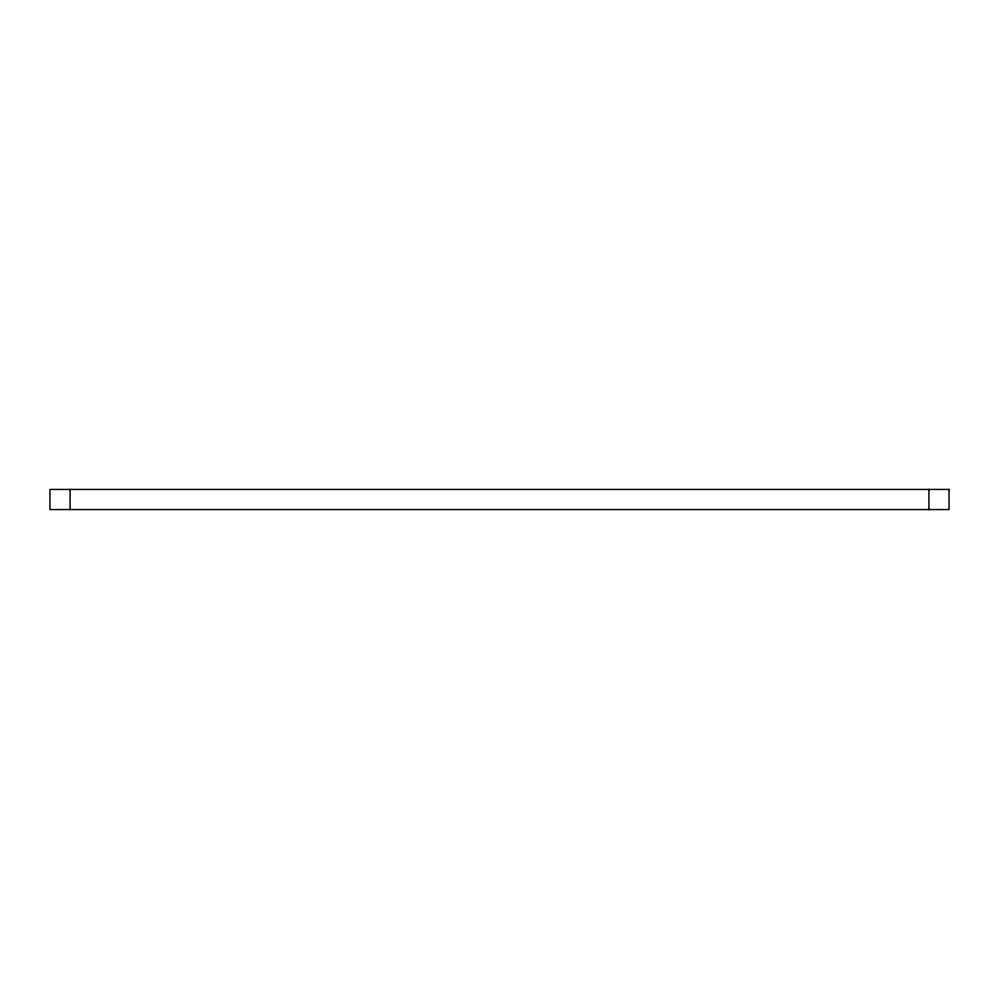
<?xml version="1.0" encoding="UTF-8"?>
<svg xmlns="http://www.w3.org/2000/svg" width="999" height="999" viewBox="0 0 999 999"><rect width="100%" height="100%" fill="white"/><g stroke="black" fill="none" stroke-linecap="round" stroke-linejoin="round"><path stroke-width="1.5" d="M928.92 489.435L928.92 509.565M70.08 489.435L70.08 509.565M949.05 489.435L49.95 489.435L49.95 509.565L949.05 509.565L949.05 489.435"/></g></svg>
